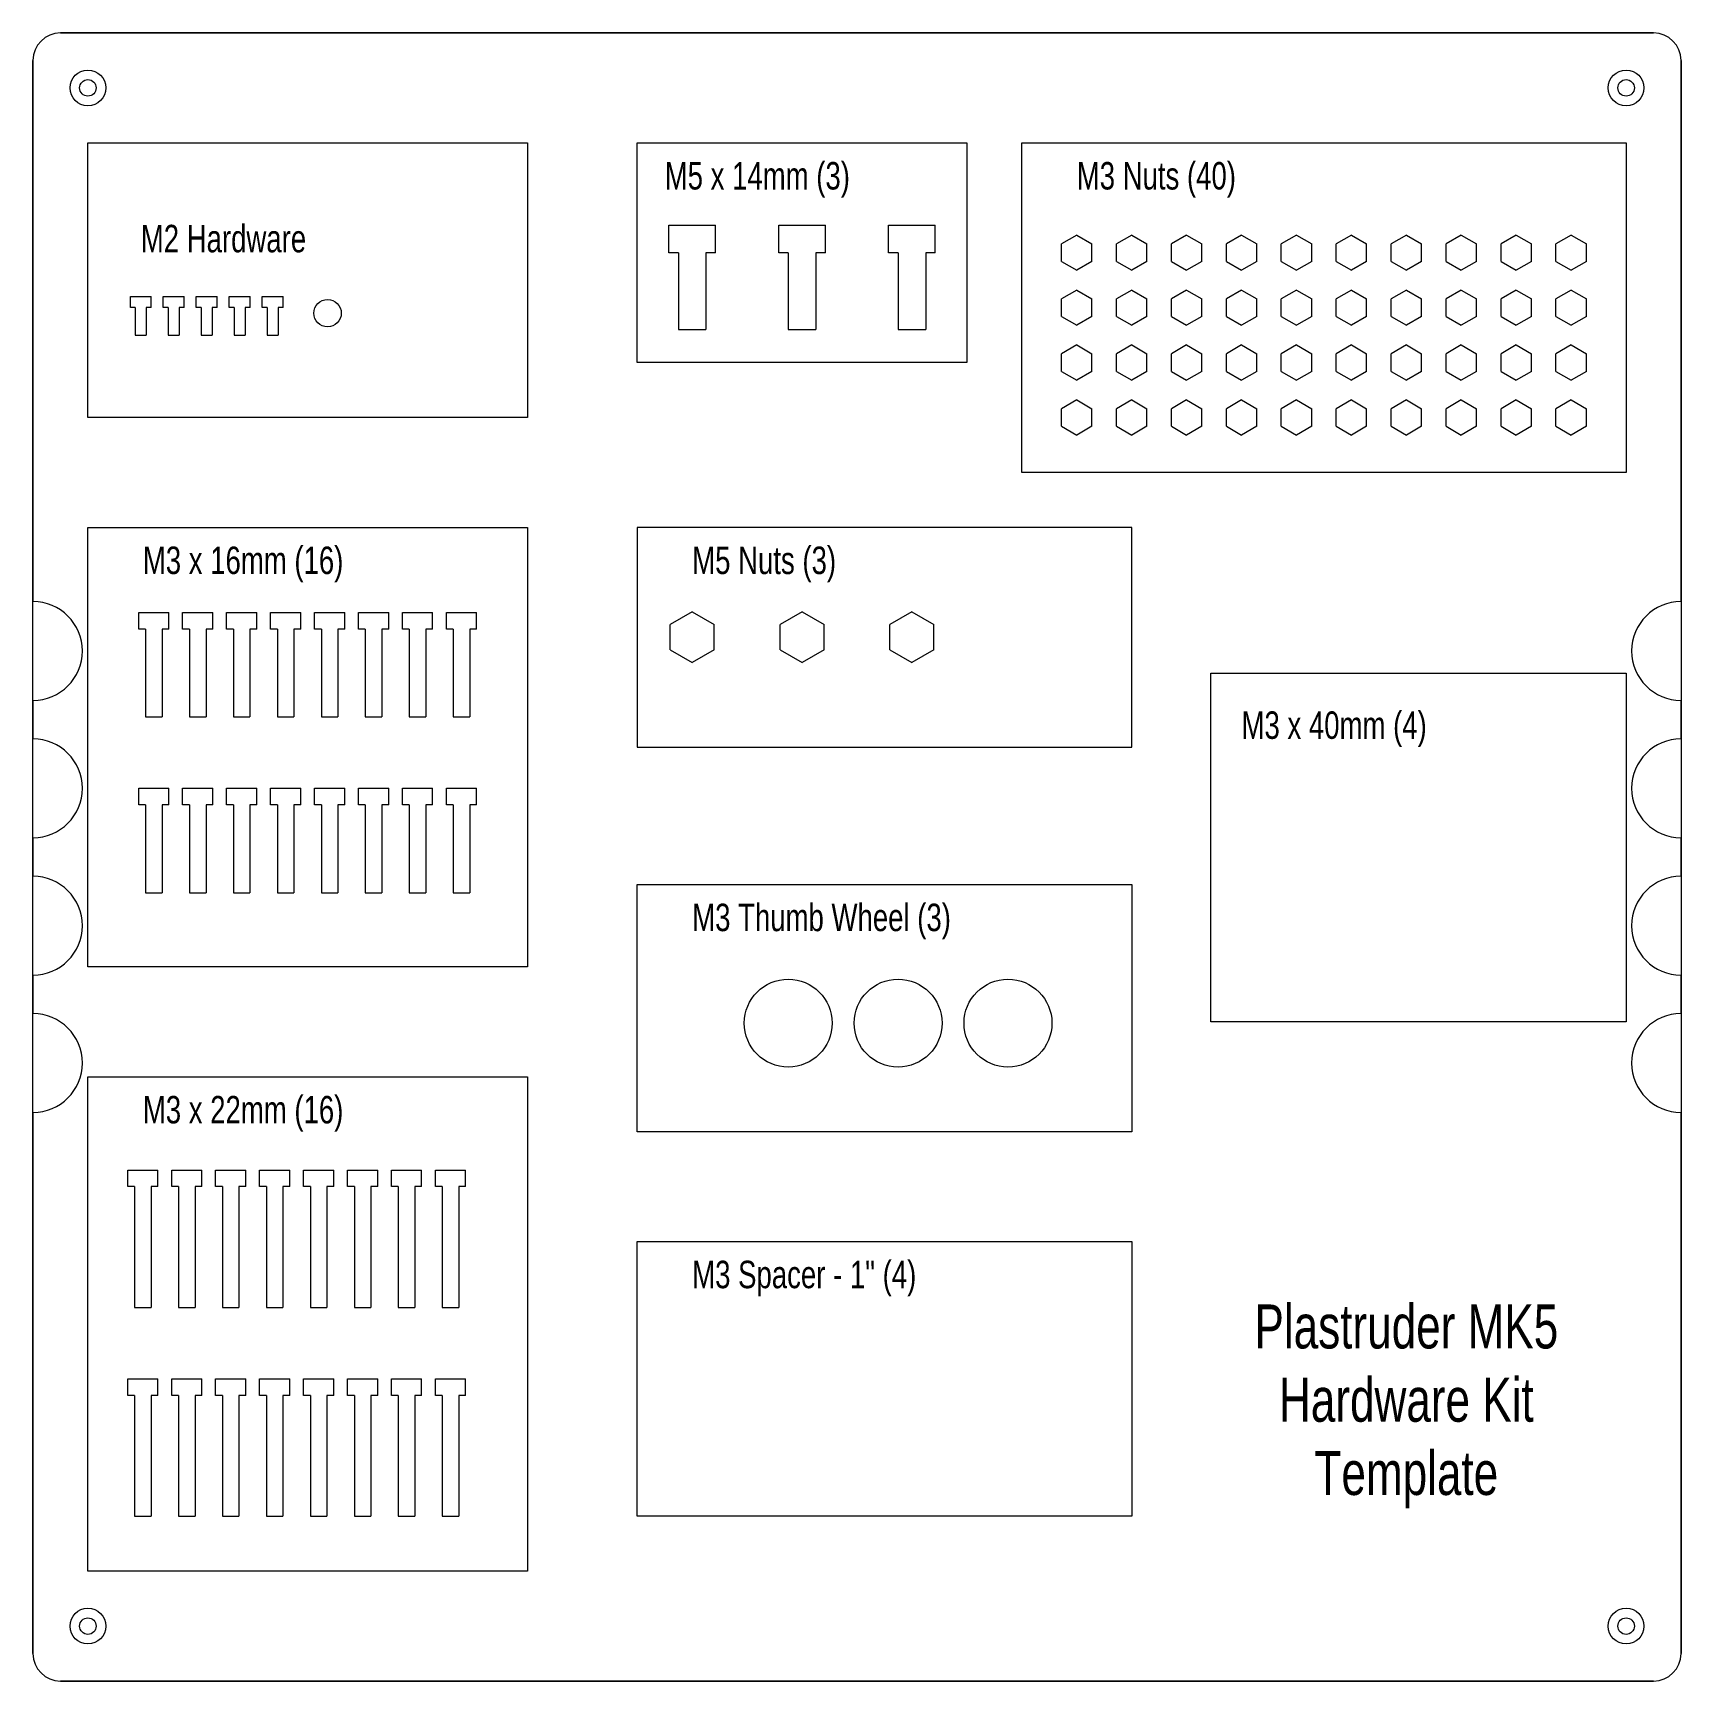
# Model space of a CAD drawing. Header units: millimetres. Extents: x 0 to 300, y 0 to 300.
import ezdxf

# ---------------------------------------------------------------- set-up
doc = ezdxf.new("R2010")
doc.units = ezdxf.units.MM
doc.layers.get('0').update_dxf_attribs({"linetype": 'CONTINUOUS', "lineweight": 25, "true_color": 0x000000})
for name, color, linetype, lineweight, true_color in [('Bottom', 7, 'CONTINUOUS', 0, 0x000000), ('Etch', 1, 'CONTINUOUS', 0, 0xff0000), ('Middle', 7, 'CONTINUOUS', 0, 0x000000), ('Top', 7, 'CONTINUOUS', 0, 0x000000)]:
    doc.layers.add(name, color=color, linetype=linetype, lineweight=lineweight, true_color=true_color)
doc.styles.get("Standard").update_dxf_attribs({"font": 'txt', "width": 0.75})

# ---------------------------------------------------------------- blocks, each defined once
blk = doc.blocks.new('M5 x 14')
for p, q in [((-4.25, 0), (-4.25, 5)), ((-4.25, 5), (4.25, 5)), ((4.25, 0), (4.25, 5)), ((-2.5, 0), (-4.25, 0)), ((-2.5, 0), (-2.5, -14)), ((2.5, 0), (2.5, -14)), ((4.25, 0), (2.5, 0)), ((-2.5, -14), (2.5, -14))]:
    blk.add_line(p, q)
blk = doc.blocks.new('M3 Nut')
for p, q in [((0, 3.2), (-2.77, 1.6)), ((0, 3.2), (2.77, 1.6)), ((-2.77, -1.6), (-2.77, 1.6)), ((2.77, -1.6), (2.77, 1.6)), ((-2.77, -1.6), (0, -3.2)), ((2.77, -1.6), (0, -3.2))]:
    blk.add_line(p, q)
blk = doc.blocks.new('M5 Nut')
for p, q in [((0, 4.62), (-4, 2.31)), ((0, 4.62), (4, 2.31)), ((-4, -2.31), (-4, 2.31)), ((4, -2.31), (4, 2.31)), ((-4, -2.31), (0, -4.62)), ((4, -2.31), (0, -4.62))]:
    blk.add_line(p, q)
blk = doc.blocks.new('M2 x 5')
for p, q in [((-1.9, 0), (-1.9, 2)), ((-1.9, 2), (1.9, 2)), ((-1, 0), (-1.9, 0)), ((-1, 0), (-1, -5)), ((1.9, 0), (1.9, 2)), ((1, 0), (1, -5)), ((1, 0), (1, -5)), ((1.9, 0), (1, 0)), ((-1, -5), (1, -5))]:
    blk.add_line(p, q)
blk = doc.blocks.new('M3 x 16')
for p, q in [((-2.75, 0), (-2.75, 3)), ((-2.75, 3), (2.75, 3)), ((-1.5, 0), (-2.75, 0)), ((-1.5, 0), (-1.5, -16)), ((-1.5, 0), (-1.5, -16)), ((2.75, 0), (2.75, 3)), ((1.5, 0), (1.5, -16)), ((2.75, 0), (1.5, 0)), ((-1.5, -16), (1.5, -16))]:
    blk.add_line(p, q)
blk = doc.blocks.new('M3 x 22')
for p, q in [((-2.75, 0), (-2.75, 3)), ((-2.75, 3), (2.75, 3)), ((2.75, 0), (2.75, 3)), ((-1.5, 0), (-2.75, 0)), ((-1.5, 0), (-1.5, -22)), ((-1.5, 0), (-1.5, -22)), ((2.75, 0), (1.5, 0)), ((1.5, 0), (1.5, -22)), ((-1.5, -22), (1.5, -22))]:
    blk.add_line(p, q)

msp = doc.modelspace()

# ---------------------------------------------------------------- linework, layer by layer
at = {"layer": 'Bottom'}
for p, q in [((295, 300), (5, 300)), ((0, 295), (0, 196.5)), ((300, 196.5), (300, 295)), ((0, 178.5), (0, 171.5)), ((300, 171.5), (300, 178.5)), ((0, 153.5), (0, 146.5)), ((300, 146.5), (300, 153.5)), ((0, 128.5), (0, 121.5)), ((300, 121.5), (300, 128.5)), ((0, 103.5), (0, 5)), ((300, 5), (300, 103.5)), ((5, 0), (295, 0))]:
    msp.add_line(p, q, dxfattribs=at)
for centre in [(10, 290), (290, 290), (10, 10), (290, 10)]:
    msp.add_circle(centre, 1.5, dxfattribs=at)
for centre, radius, start, end in [((5, 295), 5, 90, 180), ((295, 295), 5, 0, 90), ((0, 187.5), 9, 270, 90), ((300, 187.5), 9, 90, 270), ((0, 162.5), 9, 270, 90), ((300, 162.5), 9, 90, 270), ((0, 137.5), 9, 270, 90), ((300, 137.5), 9, 90, 270), ((0, 112.5), 9, 270, 90), ((300, 112.5), 9, 90, 270), ((5, 5), 5, 180, 270), ((295, 5), 5, 270, 0)]:
    msp.add_arc(centre, radius, start, end, dxfattribs=at)
at = {"layer": 'Middle'}
for p, q in [((295, 300), (5, 300)), ((0, 295), (0, 196.5)), ((300, 196.5), (300, 295)), ((0, 178.5), (0, 171.5)), ((300, 171.5), (300, 178.5)), ((0, 153.5), (0, 146.5)), ((300, 146.5), (300, 153.5)), ((0, 128.5), (0, 121.5)), ((300, 121.5), (300, 128.5)), ((0, 103.5), (0, 5)), ((300, 5), (300, 103.5)), ((5, 0), (295, 0))]:
    msp.add_line(p, q, dxfattribs=at)
for centre, radius in [((10, 290), 3.25), ((290, 290), 3.25), ((53.63, 249), 2.5), ((137.48, 119.76), 8), ((157.48, 119.76), 8), ((177.48, 119.76), 8), ((10, 10), 3.25), ((290, 10), 3.25)]:
    msp.add_circle(centre, radius, dxfattribs=at)
for centre, radius, start, end in [((5, 295), 5, 90, 180), ((295, 295), 5, 0, 90), ((0, 187.5), 9, 270, 90), ((300, 187.5), 9, 90, 270), ((0, 162.5), 9, 270, 90), ((300, 162.5), 9, 90, 270), ((0, 137.5), 9, 270, 90), ((300, 137.5), 9, 90, 270), ((0, 112.5), 9, 270, 90), ((300, 112.5), 9, 90, 270), ((5, 5), 5, 180, 270), ((295, 5), 5, 270, 0)]:
    msp.add_arc(centre, radius, start, end, dxfattribs=at)
at = {"layer": 'Top'}
for p, q in [((5, 300), (295, 300)), ((0, 5), (0, 295)), ((300, 295), (300, 5)), ((10, 280), (90, 280)), ((10, 230), (10, 280)), ((90, 280), (90, 230)), ((110, 280), (170, 280)), ((110, 240), (110, 280)), ((170, 280), (170, 240)), ((180, 280), (290, 280)), ((180, 220), (180, 280)), ((290, 280), (290, 220)), ((170, 240), (110, 240)), ((90, 230), (10, 230)), ((290, 220), (180, 220)), ((10, 210), (90, 210)), ((10, 130), (10, 210)), ((90, 210), (90, 130)), ((200, 210), (110, 210)), ((110, 210), (110, 170)), ((200, 170), (200, 210)), ((214.38, 183.44), (290, 183.44)), ((214.38, 120), (214.38, 183.44)), ((290, 183.44), (290, 120)), ((110, 170), (200, 170)), ((110, 145), (200, 145)), ((110, 100), (110, 145)), ((200, 145), (200, 100)), ((90, 130), (10, 130)), ((290, 120), (214.38, 120)), ((10, 110), (90, 110)), ((10, 20), (10, 110)), ((90, 110), (90, 20)), ((200, 100), (110, 100)), ((110, 80), (200, 80)), ((110, 30), (110, 80)), ((200, 80), (200, 30)), ((200, 30), (110, 30)), ((90, 20), (10, 20)), ((295, 0), (5, 0))]:
    msp.add_line(p, q, dxfattribs=at)
for centre in [(10, 290), (290, 290), (10, 10), (290, 10)]:
    msp.add_circle(centre, 1.5, dxfattribs=at)
for centre, start, end in [((5, 295), 90, 180), ((295, 295), 0, 90), ((5, 5), 180, 270), ((295, 5), 270, 0)]:
    msp.add_arc(centre, 5, start, end, dxfattribs=at)

# ---------------------------------------------------------------- block references
at = {"layer": 'Middle'}
for name, p in [('M5 x 14', (120, 260)), ('M5 x 14', (140, 260)), ('M5 x 14', (160, 260)), ('M3 Nut', (190, 260)), ('M3 Nut', (200, 260)), ('M3 Nut', (210, 260)), ('M3 Nut', (220, 260)), ('M3 Nut', (230, 260)), ('M3 Nut', (240, 260)), ('M3 Nut', (250, 260)), ('M3 Nut', (260, 260)), ('M3 Nut', (270, 260)), ('M3 Nut', (280, 260)), ('M2 x 5', (19.63, 250)), ('M2 x 5', (25.63, 250)), ('M2 x 5', (31.63, 250)), ('M2 x 5', (37.63, 250)), ('M2 x 5', (43.63, 250)), ('M3 Nut', (190, 250)), ('M3 Nut', (200, 250)), ('M3 Nut', (210, 250)), ('M3 Nut', (220, 250)), ('M3 Nut', (230, 250)), ('M3 Nut', (240, 250)), ('M3 Nut', (250, 250)), ('M3 Nut', (260, 250)), ('M3 Nut', (270, 250)), ('M3 Nut', (280, 250)), ('M3 Nut', (190, 240)), ('M3 Nut', (200, 240)), ('M3 Nut', (210, 240)), ('M3 Nut', (220, 240)), ('M3 Nut', (230, 240)), ('M3 Nut', (240, 240)), ('M3 Nut', (250, 240)), ('M3 Nut', (260, 240)), ('M3 Nut', (270, 240)), ('M3 Nut', (280, 240)), ('M3 Nut', (190, 230)), ('M3 Nut', (200, 230)), ('M3 Nut', (210, 230)), ('M3 Nut', (220, 230)), ('M3 Nut', (230, 230)), ('M3 Nut', (240, 230)), ('M3 Nut', (250, 230)), ('M3 Nut', (260, 230)), ('M3 Nut', (270, 230)), ('M3 Nut', (280, 230)), ('M3 x 16', (22, 191.5)), ('M3 x 16', (30, 191.5)), ('M3 x 16', (38, 191.5)), ('M3 x 16', (46, 191.5)), ('M3 x 16', (54, 191.5)), ('M3 x 16', (62, 191.5)), ('M3 x 16', (70, 191.5)), ('M3 x 16', (78, 191.5)), ('M5 Nut', (120, 190)), ('M5 Nut', (140, 190)), ('M5 Nut', (160, 190)), ('M3 x 16', (22, 159.5)), ('M3 x 16', (30, 159.5)), ('M3 x 16', (38, 159.5)), ('M3 x 16', (46, 159.5)), ('M3 x 16', (54, 159.5)), ('M3 x 16', (62, 159.5)), ('M3 x 16', (70, 159.5)), ('M3 x 16', (78, 159.5)), ('M3 x 22', (20, 90)), ('M3 x 22', (28, 90)), ('M3 x 22', (36, 90)), ('M3 x 22', (44, 90)), ('M3 x 22', (52, 90)), ('M3 x 22', (60, 90)), ('M3 x 22', (68, 90)), ('M3 x 22', (76, 90)), ('M3 x 22', (20, 52)), ('M3 x 22', (28, 52)), ('M3 x 22', (36, 52)), ('M3 x 22', (44, 52)), ('M3 x 22', (52, 52)), ('M3 x 22', (60, 52)), ('M3 x 22', (68, 52)), ('M3 x 22', (76, 52))]:
    msp.add_blockref(name, p, dxfattribs=at)

# ---------------------------------------------------------------- texts
at = {"layer": 'Etch', "width": 100}
for s, insert, char_height, attachment_point in [('M5\\~x\\~14mm\\~(3)', (115, 270), 5, 7), ('M3\\~Nuts\\~(40)', (190, 270), 5, 7), ('M2\\~Hardware', (19.63, 260), 5, 7), ('M3\\~x\\~16mm\\~(16)', (20, 200), 5, 7), ('M5\\~Nuts\\~(3)', (120, 200), 5, 7), ('M3\\~x\\~40mm\\~(4)', (220, 170), 5, 7), ('M3\\~Thumb\\~Wheel\\~(3)', (120, 135), 5, 7), ('M3\\~x\\~22mm\\~(16)', (20, 100), 5, 7), ('M3\\~Spacer\\~-\\~1"\\~(4)', (120, 70), 5, 7), ('Plastruder\\~MK5\\PHardware\\~Kit\\PTemplate', (250, 50), 8, 5)]:
    msp.add_mtext(s, dxfattribs=dict(at, insert=insert, char_height=char_height, attachment_point=attachment_point))

doc.saveas('drawing.dxf')
